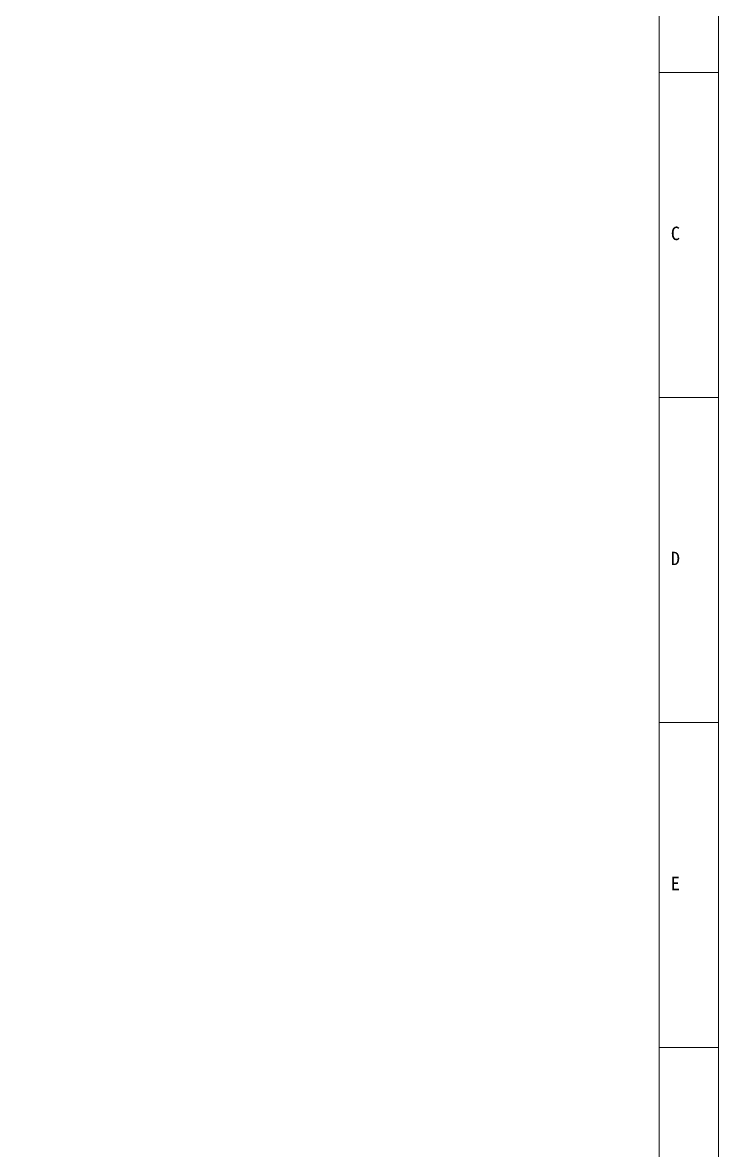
# Model space of a CAD drawing. Units: millimetres at full size. Extents: x -24503 to 24503, y -7436 to 7436.
# Drawn here: x -16387 to -14564, y 2804 to 5760 of the extents above; entities that cross this region are included whole.
import ezdxf
from ezdxf.enums import TextEntityAlignment as Align

# ---------------------------------------------------------------- set-up
doc = ezdxf.new("R2010")
doc.units = ezdxf.units.MM
doc.header["$LTSCALE"] = 4.8
doc.layers.add('0-0_90_FRAME', color=2, linetype='Continuous', lineweight=9)
doc.layers.add('0-1_91_BLANK', color=6, linetype='Continuous', lineweight=9)
doc.styles.add('ＭＳ ゴシック', font='')
doc.styles.get('ＭＳ ゴシック').set_extended_font_data('MS Gothic')

msp = doc.modelspace()

# ---------------------------------------------------------------- linework, layer by layer
at = {"layer": '0-0_90_FRAME'}
for p, q in [((-14564.358, 5629.589), (-14719.902, 5629.589)), ((-14564.358, 4777.623), (-14719.902, 4777.623)), ((-14564.358, 3073.69), (-14719.902, 3073.69))]:
    msp.add_line(p, q, dxfattribs=at)
at = {"layer": '0-0_90_FRAME', "color": 6}
msp.add_line((-14564.358, 3925.656), (-14719.902, 3925.656), dxfattribs=at)
msp.add_lwpolyline([(-24036.618, 595.333), (-14719.902, 595.333), (-14719.902, 7255.98), (-24036.618, 7255.98)], close=True, dxfattribs=at)
at = {"layer": '0-1_91_BLANK'}
msp.add_lwpolyline([(-24502.769, 440.485), (-14564.358, 440.485), (-14564.358, 7435.523), (-24502.769, 7435.523)], close=True, dxfattribs=at)

# ---------------------------------------------------------------- texts
at = {"layer": '0-0_90_FRAME', "color": 134, "style": 'ＭＳ ゴシック'}
for s, p in [('C', (-14688.98, 5179.606)), ('D', (-14688.98, 4327.639)), ('E', (-14688.98, 3475.673))]:
    msp.add_text(s, height=35.19, dxfattribs=at).set_placement(p, align=Align.BOTTOM_LEFT)

doc.saveas('drawing.dxf')
